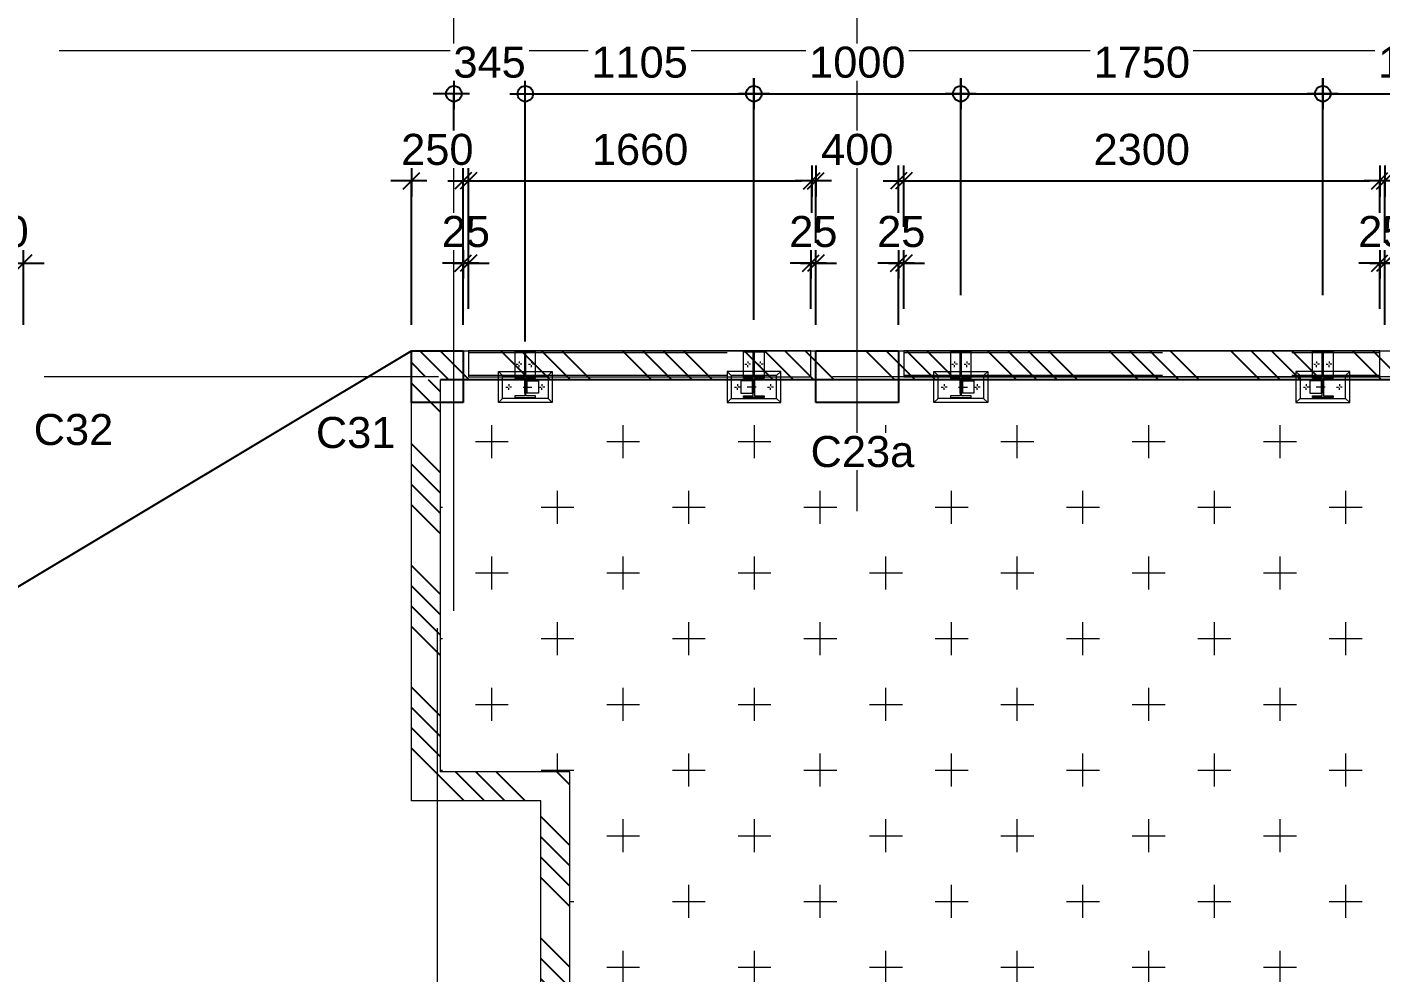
# Model space of a CAD drawing. Header units: millimetres. Extents: x 663313 to 1226001, y 1431724 to 1620898.
# Drawn here: x 663622.44 to 663628.99, y 1524776.58 to 1524781.15 of the extents above; entities that cross this region are included whole.
import ezdxf

# ---------------------------------------------------------------- set-up
doc = ezdxf.new("R2010")
doc.units = ezdxf.units.MM
for name, pattern in [('Grid Line', [22.225, 12.7, -3.175, 3.175, -3.175]), ('HIDDEN', [0.375, 0.25, -0.125]), ('XKITLINE00', [0]), ('XKITLINE02', [4, 2, -2])]:
    doc.linetypes.add(name, pattern=pattern)
doc.layers.get('Defpoints').update_dxf_attribs({"color": 140})
for name, color, linetype in [('000 - D I M', 1, 'Continuous'), ('BR', 6, 'Continuous'), ('CVA044__', 2, 'Continuous'), ('DIM', 1, 'Continuous'), ('TEXT', 3, 'Continuous')]:
    doc.layers.add(name, color=color, linetype=linetype)
for name, color, linetype, lineweight in [('A-FLOR-E', 2, 'Continuous', 9), ('Bolt', 7, 'Continuous', 0), ('Part', 2, 'Continuous', 0), ('S-GRID', 1, 'Continuous', 9)]:
    doc.layers.add(name, color=color, linetype=linetype, lineweight=lineweight)
doc.styles.add('Arial', font='arial.ttf')
doc.dimstyles.new('Dim-Cen', dxfattribs={"dimscale": 0.05, "dimtxt": 3, "dimasz": 1, "dimexe": 0, "dimexo": 1, "dimgap": 1.5, "dimtad": 1, "dimdec": 0, "dimlfac": 1000, "dimzin": 1, "dimdsep": 46, "dimtxsty": 'Arial', "dimblk": 'CEN1', "dimcen": 0.09, "dimclrd": 1, "dimclre": 49, "dimclrt": 3, "dimadec": 0, "dimazin": 0, "dimtfac": 1, "dimtdec": 0, "dimtix": 1, "dimtofl": 0, "dimtmove": 2, "dimatfit": 3, "dimfxl": 1, "dimtfill": 1, "dimtolj": 1, "dimtzin": 0, "dimarcsym": 1})
doc.dimstyles.new('Dim-End', dxfattribs={"dimscale": 0.05, "dimtxt": 3, "dimasz": 1, "dimexe": 0, "dimexo": 2.5, "dimgap": 1.5, "dimtad": 1, "dimdec": 0, "dimlfac": 1000, "dimzin": 1, "dimdsep": 46, "dimtxsty": 'Arial', "dimblk": 'END', "dimcen": 0.09, "dimclrd": 1, "dimclre": 49, "dimclrt": 3, "dimadec": 0, "dimazin": 0, "dimtfac": 1, "dimtdec": 0, "dimtix": 1, "dimtofl": 0, "dimtmove": 2, "dimatfit": 3, "dimfxl": 1, "dimtfill": 1, "dimtfillclr": 256, "dimtolj": 1, "dimtzin": 0, "dimarcsym": 0})

# ---------------------------------------------------------------- blocks, each defined once
blk = doc.blocks.new('END')
at = {"color": 1}
for p, q in [((0, 1.5), (0, -1.5)), ((1.5, 0), (-1.5, 0))]:
    blk.add_line(p, q, dxfattribs=at)
at = {"color": 3}
blk.add_line((-0.8, -0.8), (0.8, 0.8), dxfattribs=at)
blk = doc.blocks.new('*D4363')
at = {"layer": '000 - D I M', "color": 1, "lineweight": -2, "transparency": 16777216}
for p, q in [((663624.5015, 1524780.0082), (663624.4515, 1524780.0082)), ((663624.6265, 1524780.0082), (663624.6765, 1524780.0082))]:
    blk.add_line(p, q, dxfattribs=at)
at = {"layer": '000 - D I M', "color": 49, "lineweight": -2, "transparency": 16777216}
for p, q in [((663624.5515, 1524779.7091), (663624.5515, 1524780.0082)), ((663624.5765, 1524779.7871), (663624.5765, 1524780.0082))]:
    blk.add_line(p, q, dxfattribs=at)
at = {"layer": 'Defpoints', "color": 0, "transparency": 16777216}
for p in [(663624.5765, 1524780.0082), (663624.5765, 1524779.6621), (663624.5515, 1524779.5841)]:
    blk.add_point(p, dxfattribs=at)
at = {"layer": '000 - D I M', "color": 1, "lineweight": -2, "transparency": 16777216, "xscale": 0.05, "yscale": 0.05, "zscale": 0.05}
blk.add_blockref('END', (663624.5515, 1524780.0082), dxfattribs=at)
at = {"layer": '000 - D I M', "color": 1, "lineweight": -2, "transparency": 16777216, "xscale": 0.05, "yscale": 0.05, "zscale": 0.05, "rotation": 180}
blk.add_blockref('END', (663624.5765, 1524780.0082), dxfattribs=at)
at = {"layer": '000 - D I M', "color": 3, "transparency": 16777216, "insert": (663624.564, 1524780.1598), "char_height": 0.15, "attachment_point": 5, "style": 'Arial', "bg_fill": 3, "box_fill_scale": 1.1, "bg_fill_color": 256, "bg_fill_true_color": 13158600, "bg_fill_transparency": 0}
blk.add_mtext('\\A1;25', dxfattribs=at)
blk = doc.blocks.new('*D4364')
at = {"layer": '000 - D I M', "color": 49, "lineweight": -2, "transparency": 16777216}
for p, q in [((663624.5765, 1524779.9702), (663624.5765, 1524780.4052)), ((663626.2363, 1524780.1841), (663626.2363, 1524780.4052))]:
    blk.add_line(p, q, dxfattribs=at)
at = {"layer": '000 - D I M', "color": 1, "lineweight": -2, "transparency": 16777216}
blk.add_line((663624.6265, 1524780.4052), (663626.1863, 1524780.4052), dxfattribs=at)
at = {"layer": 'Defpoints', "color": 0, "transparency": 16777216}
for p in [(663626.2363, 1524780.4052), (663626.2363, 1524780.0591), (663624.5765, 1524779.8452)]:
    blk.add_point(p, dxfattribs=at)
at = {"layer": '000 - D I M', "color": 1, "lineweight": -2, "transparency": 16777216, "xscale": 0.05, "yscale": 0.05, "zscale": 0.05, "rotation": 180}
blk.add_blockref('END', (663624.5765, 1524780.4052), dxfattribs=at)
at = {"layer": '000 - D I M', "color": 1, "lineweight": -2, "transparency": 16777216, "xscale": 0.05, "yscale": 0.05, "zscale": 0.05}
blk.add_blockref('END', (663626.2363, 1524780.4052), dxfattribs=at)
at = {"layer": '000 - D I M', "color": 3, "transparency": 16777216, "insert": (663625.4064, 1524780.5567), "char_height": 0.15, "attachment_point": 5, "style": 'Arial', "bg_fill": 3, "box_fill_scale": 1.1, "bg_fill_color": 256, "bg_fill_true_color": 13158600, "bg_fill_transparency": 0}
blk.add_mtext('\\A1;1660', dxfattribs=at)
blk = doc.blocks.new('*D4365')
at = {"layer": '000 - D I M', "color": 1, "lineweight": -2, "transparency": 16777216}
for p, q in [((663626.1813, 1524780.0082), (663626.1313, 1524780.0082)), ((663626.306, 1524780.0082), (663626.356, 1524780.0082))]:
    blk.add_line(p, q, dxfattribs=at)
at = {"layer": '000 - D I M', "color": 49, "lineweight": -2, "transparency": 16777216}
for p, q in [((663626.2313, 1524779.7871), (663626.2313, 1524780.0082)), ((663626.256, 1524779.7091), (663626.256, 1524780.0082))]:
    blk.add_line(p, q, dxfattribs=at)
at = {"layer": 'Defpoints', "color": 0, "transparency": 16777216}
for p in [(663626.256, 1524780.0082), (663626.2313, 1524779.6621), (663626.256, 1524779.5841)]:
    blk.add_point(p, dxfattribs=at)
at = {"layer": '000 - D I M', "color": 1, "lineweight": -2, "transparency": 16777216, "xscale": 0.05, "yscale": 0.05, "zscale": 0.05}
blk.add_blockref('END', (663626.2313, 1524780.0082), dxfattribs=at)
at = {"layer": '000 - D I M', "color": 1, "lineweight": -2, "transparency": 16777216, "xscale": 0.05, "yscale": 0.05, "zscale": 0.05, "rotation": 180}
blk.add_blockref('END', (663626.256, 1524780.0082), dxfattribs=at)
at = {"layer": '000 - D I M', "color": 3, "transparency": 16777216, "insert": (663626.2437, 1524780.1598), "char_height": 0.15, "attachment_point": 5, "style": 'Arial', "bg_fill": 3, "box_fill_scale": 1.1, "bg_fill_color": 256, "bg_fill_true_color": 13158600, "bg_fill_transparency": 0}
blk.add_mtext('\\A1;25', dxfattribs=at)
blk = doc.blocks.new('*D4366')
at = {"layer": '000 - D I M', "color": 1, "lineweight": -2, "transparency": 16777216}
for p, q in [((663626.206, 1524780.4052), (663626.156, 1524780.4052)), ((663626.706, 1524780.4052), (663626.756, 1524780.4052))]:
    blk.add_line(p, q, dxfattribs=at)
at = {"layer": '000 - D I M', "color": 49, "lineweight": -2, "transparency": 16777216}
for p, q in [((663626.256, 1524780.1061), (663626.256, 1524780.4052)), ((663626.656, 1524780.1064), (663626.656, 1524780.4052))]:
    blk.add_line(p, q, dxfattribs=at)
at = {"layer": 'Defpoints', "color": 0, "transparency": 16777216}
for p in [(663626.656, 1524780.4052), (663626.256, 1524779.9811), (663626.656, 1524779.9814)]:
    blk.add_point(p, dxfattribs=at)
at = {"layer": '000 - D I M', "color": 1, "lineweight": -2, "transparency": 16777216, "xscale": 0.05, "yscale": 0.05, "zscale": 0.05}
blk.add_blockref('END', (663626.256, 1524780.4052), dxfattribs=at)
at = {"layer": '000 - D I M', "color": 1, "lineweight": -2, "transparency": 16777216, "xscale": 0.05, "yscale": 0.05, "zscale": 0.05, "rotation": 180}
blk.add_blockref('END', (663626.656, 1524780.4052), dxfattribs=at)
at = {"layer": '000 - D I M', "color": 3, "transparency": 16777216, "insert": (663626.456, 1524780.5567), "char_height": 0.15, "attachment_point": 5, "style": 'Arial', "bg_fill": 3, "box_fill_scale": 1.1, "bg_fill_color": 256, "bg_fill_true_color": 13158600, "bg_fill_transparency": 0}
blk.add_mtext('\\A1;400', dxfattribs=at)
blk = doc.blocks.new('*D4393')
at = {"layer": '000 - D I M', "color": 1, "lineweight": -2, "transparency": 16777216}
for p, q in [((663626.606, 1524780.0082), (663626.556, 1524780.0082)), ((663626.7313, 1524780.0082), (663626.7813, 1524780.0082))]:
    blk.add_line(p, q, dxfattribs=at)
at = {"layer": '000 - D I M', "color": 49, "lineweight": -2, "transparency": 16777216}
for p, q in [((663626.656, 1524779.7095), (663626.656, 1524780.0082)), ((663626.6813, 1524779.7871), (663626.6813, 1524780.0082))]:
    blk.add_line(p, q, dxfattribs=at)
at = {"layer": 'Defpoints', "color": 0, "transparency": 16777216}
for p in [(663626.6813, 1524780.0082), (663626.6813, 1524779.6621), (663626.656, 1524779.5845)]:
    blk.add_point(p, dxfattribs=at)
at = {"layer": '000 - D I M', "color": 1, "lineweight": -2, "transparency": 16777216, "xscale": 0.05, "yscale": 0.05, "zscale": 0.05}
blk.add_blockref('END', (663626.656, 1524780.0082), dxfattribs=at)
at = {"layer": '000 - D I M', "color": 1, "lineweight": -2, "transparency": 16777216, "xscale": 0.05, "yscale": 0.05, "zscale": 0.05, "rotation": 180}
blk.add_blockref('END', (663626.6813, 1524780.0082), dxfattribs=at)
at = {"layer": '000 - D I M', "color": 3, "transparency": 16777216, "insert": (663626.6687, 1524780.1598), "char_height": 0.15, "attachment_point": 5, "style": 'Arial', "bg_fill": 3, "box_fill_scale": 1.1, "bg_fill_color": 256, "bg_fill_true_color": 13158600, "bg_fill_transparency": 0}
blk.add_mtext('\\A1;25', dxfattribs=at)
blk = doc.blocks.new('*D4367')
at = {"layer": '000 - D I M', "color": 49, "lineweight": -2, "transparency": 16777216}
for p, q in [((663626.6813, 1524780.1841), (663626.6813, 1524780.4052)), ((663628.9813, 1524780.1841), (663628.9813, 1524780.4052))]:
    blk.add_line(p, q, dxfattribs=at)
at = {"layer": '000 - D I M', "color": 1, "lineweight": -2, "transparency": 16777216}
blk.add_line((663626.7313, 1524780.4052), (663628.9313, 1524780.4052), dxfattribs=at)
at = {"layer": 'Defpoints', "color": 0, "transparency": 16777216}
for p in [(663628.9813, 1524780.4052), (663626.6813, 1524780.0591), (663628.9813, 1524780.0591)]:
    blk.add_point(p, dxfattribs=at)
at = {"layer": '000 - D I M', "color": 1, "lineweight": -2, "transparency": 16777216, "xscale": 0.05, "yscale": 0.05, "zscale": 0.05, "rotation": 180}
blk.add_blockref('END', (663626.6813, 1524780.4052), dxfattribs=at)
at = {"layer": '000 - D I M', "color": 1, "lineweight": -2, "transparency": 16777216, "xscale": 0.05, "yscale": 0.05, "zscale": 0.05}
blk.add_blockref('END', (663628.9813, 1524780.4052), dxfattribs=at)
at = {"layer": '000 - D I M', "color": 3, "transparency": 16777216, "insert": (663627.8313, 1524780.5568), "char_height": 0.15, "attachment_point": 5, "style": 'Arial', "bg_fill": 3, "box_fill_scale": 1.1, "bg_fill_color": 256, "bg_fill_true_color": 13158600, "bg_fill_transparency": 0}
blk.add_mtext('\\A1;2300', dxfattribs=at)
blk = doc.blocks.new('*D4368')
at = {"layer": '000 - D I M', "color": 1, "lineweight": -2, "transparency": 16777216}
for p, q in [((663628.9313, 1524780.0082), (663628.8813, 1524780.0082)), ((663629.0563, 1524780.0082), (663629.1063, 1524780.0082))]:
    blk.add_line(p, q, dxfattribs=at)
at = {"layer": '000 - D I M', "color": 49, "lineweight": -2, "transparency": 16777216}
for p, q in [((663628.9813, 1524779.7871), (663628.9813, 1524780.0082)), ((663629.0063, 1524779.7091), (663629.0063, 1524780.0082))]:
    blk.add_line(p, q, dxfattribs=at)
at = {"layer": 'Defpoints', "color": 0, "transparency": 16777216}
for p in [(663629.0063, 1524780.0082), (663628.9813, 1524779.6621), (663629.0063, 1524779.5841)]:
    blk.add_point(p, dxfattribs=at)
at = {"layer": '000 - D I M', "color": 1, "lineweight": -2, "transparency": 16777216, "xscale": 0.05, "yscale": 0.05, "zscale": 0.05}
blk.add_blockref('END', (663628.9813, 1524780.0082), dxfattribs=at)
at = {"layer": '000 - D I M', "color": 1, "lineweight": -2, "transparency": 16777216, "xscale": 0.05, "yscale": 0.05, "zscale": 0.05, "rotation": 180}
blk.add_blockref('END', (663629.0063, 1524780.0082), dxfattribs=at)
at = {"layer": '000 - D I M', "color": 3, "transparency": 16777216, "insert": (663628.9938, 1524780.1598), "char_height": 0.15, "attachment_point": 5, "style": 'Arial', "bg_fill": 3, "box_fill_scale": 1.1, "bg_fill_color": 256, "bg_fill_true_color": 13158600, "bg_fill_transparency": 0}
blk.add_mtext('\\A1;25', dxfattribs=at)
blk = doc.blocks.new('*D4369')
at = {"layer": '000 - D I M', "color": 1, "lineweight": -2, "transparency": 16777216}
for p, q in [((663628.9563, 1524780.4052), (663628.9063, 1524780.4052)), ((663629.4563, 1524780.4052), (663629.5063, 1524780.4052))]:
    blk.add_line(p, q, dxfattribs=at)
at = {"layer": '000 - D I M', "color": 49, "lineweight": -2, "transparency": 16777216}
for p, q in [((663629.0063, 1524780.1061), (663629.0063, 1524780.4052)), ((663629.4063, 1524780.1061), (663629.4063, 1524780.4052))]:
    blk.add_line(p, q, dxfattribs=at)
at = {"layer": 'Defpoints', "color": 0, "transparency": 16777216}
for p in [(663629.4063, 1524780.4052), (663629.0063, 1524779.9811), (663629.4063, 1524779.9811)]:
    blk.add_point(p, dxfattribs=at)
at = {"layer": '000 - D I M', "color": 1, "lineweight": -2, "transparency": 16777216, "xscale": 0.05, "yscale": 0.05, "zscale": 0.05}
blk.add_blockref('END', (663629.0063, 1524780.4052), dxfattribs=at)
at = {"layer": '000 - D I M', "color": 1, "lineweight": -2, "transparency": 16777216, "xscale": 0.05, "yscale": 0.05, "zscale": 0.05, "rotation": 180}
blk.add_blockref('END', (663629.4063, 1524780.4052), dxfattribs=at)
at = {"layer": '000 - D I M', "color": 3, "transparency": 16777216, "insert": (663629.2063, 1524780.5567), "char_height": 0.15, "attachment_point": 5, "style": 'Arial', "bg_fill": 3, "box_fill_scale": 1.1, "bg_fill_color": 256, "bg_fill_true_color": 13158600, "bg_fill_transparency": 0}
blk.add_mtext('\\A1;400', dxfattribs=at)
blk = doc.blocks.new('CEN1')
at = {"color": 1}
for p, q in [((0, 1.5), (0, -1.5)), ((1.5, 0), (-1.5, 0))]:
    blk.add_line(p, q, dxfattribs=at)
at = {"color": 3}
blk.add_circle((0, 0), 0.75, dxfattribs=at)
blk = doc.blocks.new('*D4373')
at = {"layer": '000 - D I M', "color": 49, "lineweight": -2, "transparency": 16777216}
for p, q in [((663624.8514, 1524779.6291), (663624.8514, 1524780.8267)), ((663625.9563, 1524779.7333), (663625.9563, 1524780.8267))]:
    blk.add_line(p, q, dxfattribs=at)
at = {"layer": '000 - D I M', "color": 1, "lineweight": -2, "transparency": 16777216}
blk.add_line((663624.9014, 1524780.8267), (663625.9063, 1524780.8267), dxfattribs=at)
at = {"layer": 'Defpoints', "color": 0, "transparency": 16777216}
for p in [(663625.9563, 1524780.8267), (663625.9563, 1524779.6833), (663624.8514, 1524779.5791)]:
    blk.add_point(p, dxfattribs=at)
at = {"layer": '000 - D I M', "color": 1, "lineweight": -2, "transparency": 16777216, "xscale": 0.05, "yscale": 0.05, "zscale": 0.05, "rotation": 180}
blk.add_blockref('CEN1', (663624.8514, 1524780.8267), dxfattribs=at)
at = {"layer": '000 - D I M', "color": 1, "lineweight": -2, "transparency": 16777216, "xscale": 0.05, "yscale": 0.05, "zscale": 0.05}
blk.add_blockref('CEN1', (663625.9563, 1524780.8267), dxfattribs=at)
at = {"layer": '000 - D I M', "color": 3, "transparency": 16777216, "insert": (663625.4039, 1524780.9783), "char_height": 0.15, "attachment_point": 5, "style": 'Arial', "bg_fill": 3, "box_fill_scale": 1.1, "bg_fill_color": 256, "bg_fill_true_color": 13158600, "bg_fill_transparency": 0}
blk.add_mtext('\\A1;1105', dxfattribs=at)
blk = doc.blocks.new('*D4374')
at = {"layer": '000 - D I M', "color": 49, "lineweight": -2, "transparency": 16777216}
for p, q in [((663625.9563, 1524779.7333), (663625.9563, 1524780.8267)), ((663626.9565, 1524779.8533), (663626.9565, 1524780.8267))]:
    blk.add_line(p, q, dxfattribs=at)
at = {"layer": '000 - D I M', "color": 1, "lineweight": -2, "transparency": 16777216}
blk.add_line((663626.0063, 1524780.8267), (663626.9065, 1524780.8267), dxfattribs=at)
at = {"layer": 'Defpoints', "color": 0, "transparency": 16777216}
for p in [(663626.9565, 1524780.8267), (663626.9565, 1524779.8033), (663625.9563, 1524779.6833)]:
    blk.add_point(p, dxfattribs=at)
at = {"layer": '000 - D I M', "color": 1, "lineweight": -2, "transparency": 16777216, "xscale": 0.05, "yscale": 0.05, "zscale": 0.05, "rotation": 180}
blk.add_blockref('CEN1', (663625.9563, 1524780.8267), dxfattribs=at)
at = {"layer": '000 - D I M', "color": 1, "lineweight": -2, "transparency": 16777216, "xscale": 0.05, "yscale": 0.05, "zscale": 0.05}
blk.add_blockref('CEN1', (663626.9565, 1524780.8267), dxfattribs=at)
at = {"layer": '000 - D I M', "color": 3, "transparency": 16777216, "insert": (663626.4564, 1524780.9783), "char_height": 0.15, "attachment_point": 5, "style": 'Arial', "bg_fill": 3, "box_fill_scale": 1.1, "bg_fill_color": 256, "bg_fill_true_color": 13158600, "bg_fill_transparency": 0}
blk.add_mtext('\\A1;1000', dxfattribs=at)
blk = doc.blocks.new('*D4375')
at = {"layer": '000 - D I M', "color": 49, "lineweight": -2, "transparency": 16777216}
for p, q in [((663626.9565, 1524779.8533), (663626.9565, 1524780.8267)), ((663628.7063, 1524779.8533), (663628.7063, 1524780.8267))]:
    blk.add_line(p, q, dxfattribs=at)
at = {"layer": '000 - D I M', "color": 1, "lineweight": -2, "transparency": 16777216}
blk.add_line((663627.0065, 1524780.8267), (663628.6563, 1524780.8267), dxfattribs=at)
at = {"layer": 'Defpoints', "color": 0, "transparency": 16777216}
for p in [(663628.7063, 1524780.8267), (663626.9565, 1524779.8033), (663628.7063, 1524779.8033)]:
    blk.add_point(p, dxfattribs=at)
at = {"layer": '000 - D I M', "color": 1, "lineweight": -2, "transparency": 16777216, "xscale": 0.05, "yscale": 0.05, "zscale": 0.05, "rotation": 180}
blk.add_blockref('CEN1', (663626.9565, 1524780.8267), dxfattribs=at)
at = {"layer": '000 - D I M', "color": 1, "lineweight": -2, "transparency": 16777216, "xscale": 0.05, "yscale": 0.05, "zscale": 0.05}
blk.add_blockref('CEN1', (663628.7063, 1524780.8267), dxfattribs=at)
at = {"layer": '000 - D I M', "color": 3, "transparency": 16777216, "insert": (663627.8314, 1524780.9783), "char_height": 0.15, "attachment_point": 5, "style": 'Arial', "bg_fill": 3, "box_fill_scale": 1.1, "bg_fill_color": 256, "bg_fill_true_color": 13158600, "bg_fill_transparency": 0}
blk.add_mtext('\\A1;1750', dxfattribs=at)
blk = doc.blocks.new('*D4376')
at = {"layer": '000 - D I M', "color": 49, "lineweight": -2, "transparency": 16777216}
for p, q in [((663628.7063, 1524779.8533), (663628.7063, 1524780.8267)), ((663629.7065, 1524779.8533), (663629.7065, 1524780.8267))]:
    blk.add_line(p, q, dxfattribs=at)
at = {"layer": '000 - D I M', "color": 1, "lineweight": -2, "transparency": 16777216}
blk.add_line((663628.7563, 1524780.8267), (663629.6565, 1524780.8267), dxfattribs=at)
at = {"layer": 'Defpoints', "color": 0, "transparency": 16777216}
for p in [(663629.7065, 1524780.8267), (663628.7063, 1524779.8033), (663629.7065, 1524779.8033)]:
    blk.add_point(p, dxfattribs=at)
at = {"layer": '000 - D I M', "color": 1, "lineweight": -2, "transparency": 16777216, "xscale": 0.05, "yscale": 0.05, "zscale": 0.05, "rotation": 180}
blk.add_blockref('CEN1', (663628.7063, 1524780.8267), dxfattribs=at)
at = {"layer": '000 - D I M', "color": 1, "lineweight": -2, "transparency": 16777216, "xscale": 0.05, "yscale": 0.05, "zscale": 0.05}
blk.add_blockref('CEN1', (663629.7065, 1524780.8267), dxfattribs=at)
at = {"layer": '000 - D I M', "color": 3, "transparency": 16777216, "insert": (663629.2064, 1524780.9783), "char_height": 0.15, "attachment_point": 5, "style": 'Arial', "bg_fill": 3, "box_fill_scale": 1.1, "bg_fill_color": 256, "bg_fill_true_color": 13158600, "bg_fill_transparency": 0}
blk.add_mtext('\\A1;1000', dxfattribs=at)
blk = doc.blocks.new('*D4379')
at = {"layer": '000 - D I M', "color": 1, "lineweight": -2, "transparency": 16777216}
for p, q in [((663624.4561, 1524780.8267), (663624.4061, 1524780.8267)), ((663624.9014, 1524780.8267), (663624.9514, 1524780.8267))]:
    blk.add_line(p, q, dxfattribs=at)
at = {"layer": '000 - D I M', "color": 49, "lineweight": -2, "transparency": 16777216}
for p, q in [((663624.5061, 1524780.553), (663624.5061, 1524780.8267)), ((663624.8514, 1524780.5529), (663624.8514, 1524780.8267))]:
    blk.add_line(p, q, dxfattribs=at)
at = {"layer": 'Defpoints', "color": 0, "transparency": 16777216}
for p in [(663624.5061, 1524780.8267), (663624.5061, 1524780.503), (663624.8514, 1524780.5029)]:
    blk.add_point(p, dxfattribs=at)
at = {"layer": '000 - D I M', "color": 1, "lineweight": -2, "transparency": 16777216, "xscale": 0.05, "yscale": 0.05, "zscale": 0.05}
blk.add_blockref('CEN1', (663624.5061, 1524780.8267), dxfattribs=at)
at = {"layer": '000 - D I M', "color": 1, "lineweight": -2, "transparency": 16777216, "xscale": 0.05, "yscale": 0.05, "zscale": 0.05, "rotation": 180}
blk.add_blockref('CEN1', (663624.8514, 1524780.8267), dxfattribs=at)
at = {"layer": '000 - D I M', "color": 3, "transparency": 16777216, "insert": (663624.6787, 1524780.9783), "char_height": 0.15, "attachment_point": 5, "style": 'Arial', "bg_fill": 3, "box_fill_scale": 1.1, "bg_fill_color": 256, "bg_fill_true_color": 13158600, "bg_fill_transparency": 0}
blk.add_mtext('\\A1;345', dxfattribs=at)
blk = doc.blocks.new('44')
at = {"layer": 'Bolt', "color": 21, "linetype": 'XKITLINE00', "lineweight": 0}
for p, q in [((31.5749, 25.0706), (31.5842, 25.0706)), ((31.5749, 25.0706), (31.5842, 25.0706)), ((31.5889, 25.0846), (31.5889, 25.0753)), ((31.5889, 25.0846), (31.5889, 25.0753)), ((31.5889, 25.0566), (31.5889, 25.0659)), ((31.5889, 25.0566), (31.5889, 25.0659)), ((31.6029, 25.0706), (31.5936, 25.0706)), ((31.6029, 25.0706), (31.5936, 25.0706)), ((31.6849, 25.0206), (31.6942, 25.0206)), ((31.6989, 25.0346), (31.6989, 25.0253)), ((31.6989, 25.0066), (31.6989, 25.0159)), ((31.7129, 25.0206), (31.7036, 25.0206)), ((31.6849, 24.9606), (31.6942, 24.9606)), ((31.6989, 24.9746), (31.6989, 24.9653)), ((31.6989, 24.9466), (31.6989, 24.9559)), ((31.7129, 24.9606), (31.7036, 24.9606)), ((31.5749, 24.9106), (31.5842, 24.9106)), ((31.5749, 24.9106), (31.5842, 24.9106)), ((31.5889, 24.9246), (31.5889, 24.9153)), ((31.5889, 24.9246), (31.5889, 24.9153)), ((31.5889, 24.8966), (31.5889, 24.9059)), ((31.5889, 24.8966), (31.5889, 24.9059)), ((31.6029, 24.9106), (31.5936, 24.9106)), ((31.6029, 24.9106), (31.5936, 24.9106)), ((31.5749, 23.9656), (31.5842, 23.9656)), ((31.5749, 23.9656), (31.5842, 23.9656)), ((31.5889, 23.9796), (31.5889, 23.9703)), ((31.5889, 23.9796), (31.5889, 23.9703)), ((31.5889, 23.9516), (31.5889, 23.9609)), ((31.5889, 23.9516), (31.5889, 23.9609)), ((31.6029, 23.9656), (31.5936, 23.9656)), ((31.6029, 23.9656), (31.5936, 23.9656)), ((31.6849, 23.9156), (31.6942, 23.9156)), ((31.6989, 23.9296), (31.6989, 23.9203)), ((31.6989, 23.9016), (31.6989, 23.9109)), ((31.7129, 23.9156), (31.7036, 23.9156)), ((31.6849, 23.8556), (31.6942, 23.8556)), ((31.6989, 23.8696), (31.6989, 23.8603)), ((31.6989, 23.8416), (31.6989, 23.8509)), ((31.7129, 23.8556), (31.7036, 23.8556)), ((31.5749, 23.8056), (31.5842, 23.8056)), ((31.5749, 23.8056), (31.5842, 23.8056)), ((31.5889, 23.8196), (31.5889, 23.8103)), ((31.5889, 23.8196), (31.5889, 23.8103)), ((31.5889, 23.7916), (31.5889, 23.8009)), ((31.5889, 23.7916), (31.5889, 23.8009)), ((31.6029, 23.8056), (31.5936, 23.8056)), ((31.6029, 23.8056), (31.5936, 23.8056)), ((31.5889, 22.9796), (31.5889, 22.9703)), ((31.5889, 22.9796), (31.5889, 22.9703)), ((31.5749, 22.9656), (31.5842, 22.9656)), ((31.5749, 22.9656), (31.5842, 22.9656)), ((31.5889, 22.9516), (31.5889, 22.9609)), ((31.5889, 22.9516), (31.5889, 22.9609)), ((31.6029, 22.9656), (31.5936, 22.9656)), ((31.6029, 22.9656), (31.5936, 22.9656)), ((31.6849, 22.9156), (31.6942, 22.9156)), ((31.6989, 22.9296), (31.6989, 22.9203)), ((31.6989, 22.9016), (31.6989, 22.9109)), ((31.7129, 22.9156), (31.7036, 22.9156)), ((31.6849, 22.8556), (31.6942, 22.8556)), ((31.6989, 22.8696), (31.6989, 22.8603)), ((31.6989, 22.8416), (31.6989, 22.8509)), ((31.7129, 22.8556), (31.7036, 22.8556)), ((31.5749, 22.8056), (31.5842, 22.8056)), ((31.5749, 22.8056), (31.5842, 22.8056)), ((31.5889, 22.8196), (31.5889, 22.8103)), ((31.5889, 22.8196), (31.5889, 22.8103)), ((31.5889, 22.7916), (31.5889, 22.8009)), ((31.5889, 22.7916), (31.5889, 22.8009)), ((31.6029, 22.8056), (31.5936, 22.8056)), ((31.6029, 22.8056), (31.5936, 22.8056)), ((31.5749, 21.2156), (31.5842, 21.2156)), ((31.5749, 21.2156), (31.5842, 21.2156)), ((31.5889, 21.2296), (31.5889, 21.2203)), ((31.5889, 21.2296), (31.5889, 21.2203)), ((31.5889, 21.2016), (31.5889, 21.2109)), ((31.5889, 21.2016), (31.5889, 21.2109)), ((31.6029, 21.2156), (31.5936, 21.2156)), ((31.6029, 21.2156), (31.5936, 21.2156)), ((31.6849, 21.1656), (31.6942, 21.1656)), ((31.6989, 21.1796), (31.6989, 21.1703)), ((31.6989, 21.1516), (31.6989, 21.1609)), ((31.7129, 21.1656), (31.7036, 21.1656)), ((31.6849, 21.1056), (31.6942, 21.1056)), ((31.6989, 21.1196), (31.6989, 21.1103)), ((31.6989, 21.0916), (31.6989, 21.1009)), ((31.7129, 21.1056), (31.7036, 21.1056)), ((31.5749, 21.0556), (31.5842, 21.0556)), ((31.5749, 21.0556), (31.5842, 21.0556)), ((31.5889, 21.0696), (31.5889, 21.0603)), ((31.5889, 21.0696), (31.5889, 21.0603)), ((31.5889, 21.0416), (31.5889, 21.0509)), ((31.5889, 21.0416), (31.5889, 21.0509)), ((31.6029, 21.0556), (31.5936, 21.0556)), ((31.6029, 21.0556), (31.5936, 21.0556))]:
    blk.add_line(p, q, dxfattribs=at)
at = {"layer": 'Bolt', "color": 21, "linetype": 'XKITLINE02', "lineweight": 0}
for p, q in [((31.5889, 25.0015), (31.5889, 24.9586)), ((31.5694, 24.9876), (31.5694, 24.9826)), ((31.5819, 24.9876), (31.5819, 24.9936)), ((31.5819, 24.9936), (31.5819, 24.9876)), ((31.5959, 24.9876), (31.5959, 24.9936)), ((31.5959, 24.9936), (31.5959, 24.9876)), ((31.6084, 24.9876), (31.6084, 24.9826)), ((31.5694, 23.8886), (31.5694, 23.8936)), ((31.5819, 23.8826), (31.5819, 23.8886)), ((31.5819, 23.8886), (31.5819, 23.8826)), ((31.5889, 23.8747), (31.5889, 23.9176)), ((31.5959, 23.8826), (31.5959, 23.8886)), ((31.5959, 23.8886), (31.5959, 23.8826)), ((31.6084, 23.8886), (31.6084, 23.8936)), ((31.5694, 22.8826), (31.5694, 22.8776)), ((31.5819, 22.8826), (31.5819, 22.8886)), ((31.5819, 22.8886), (31.5819, 22.8826)), ((31.5889, 22.8965), (31.5889, 22.8536)), ((31.5959, 22.8826), (31.5959, 22.8886)), ((31.5959, 22.8886), (31.5959, 22.8826)), ((31.6084, 22.8826), (31.6084, 22.8776)), ((31.5694, 21.1386), (31.5694, 21.1436)), ((31.5819, 21.1386), (31.5819, 21.1326)), ((31.5819, 21.1326), (31.5819, 21.1386)), ((31.5889, 21.1247), (31.5889, 21.1676)), ((31.5959, 21.1386), (31.5959, 21.1326)), ((31.5959, 21.1326), (31.5959, 21.1386)), ((31.6084, 21.1386), (31.6084, 21.1436))]:
    blk.add_line(p, q, dxfattribs=at)
at = {"layer": 'Part', "color": 251, "linetype": 'HIDDEN', "lineweight": 0, "ltscale": 5}
for p, q in [((31.6469, 25.2656), (31.6469, 23.6106)), ((31.7559, 25.2656), (31.7559, 23.6106)), ((31.6469, 23.1606), (31.6469, 20.8606)), ((31.7559, 23.1606), (31.7559, 20.8606))]:
    blk.add_line(p, q, dxfattribs=at)
at = {"layer": 'Part', "lineweight": 0}
for p, q in [((31.5139, 25.1206), (31.5339, 25.1006)), ((31.5139, 24.8606), (31.5339, 24.8806)), ((31.5139, 24.0156), (31.5339, 23.9956)), ((31.5139, 23.7556), (31.5339, 23.7756)), ((31.5139, 23.0156), (31.5339, 22.9956)), ((31.5139, 22.7556), (31.5339, 22.7756)), ((31.5139, 21.2656), (31.5339, 21.2456)), ((31.5139, 21.0056), (31.5339, 21.0256))]:
    blk.add_line(p, q, dxfattribs=at)
at = {"layer": 'Part', "color": 252, "linetype": 'HIDDEN', "lineweight": 0, "ltscale": 2}
for p, q in [((31.6439, 25.1006), (31.6639, 25.1206)), ((31.6439, 24.8806), (31.6639, 24.8606)), ((31.6439, 23.9956), (31.6639, 24.0156)), ((31.6439, 23.7756), (31.6639, 23.7556)), ((31.6439, 22.9956), (31.6639, 23.0156)), ((31.6439, 22.7756), (31.6639, 22.7556)), ((31.6439, 21.2456), (31.6639, 21.2656)), ((31.6439, 21.0256), (31.6639, 21.0056))]:
    blk.add_line(p, q, dxfattribs=at)
at = {"layer": 'Part', "color": 21, "linetype": 'XKITLINE02', "lineweight": 0}
for p, q in [((31.6389, 25.0406), (31.6389, 24.9406)), ((31.5589, 24.9936), (31.6189, 24.9936)), ((31.5589, 24.9876), (31.6189, 24.9876)), ((31.6689, 24.9936), (31.6689, 24.9876)), ((31.5589, 23.8886), (31.6189, 23.8886)), ((31.6389, 23.8356), (31.6389, 23.9356)), ((31.6689, 23.8826), (31.6689, 23.8886)), ((31.5589, 23.8826), (31.6189, 23.8826)), ((31.6389, 22.9356), (31.6389, 22.8356)), ((31.5589, 22.8886), (31.6189, 22.8886)), ((31.5589, 22.8826), (31.6189, 22.8826)), ((31.6689, 22.8886), (31.6689, 22.8826)), ((31.5589, 21.1386), (31.6189, 21.1386)), ((31.6389, 21.0856), (31.6389, 21.1856)), ((31.6689, 21.1326), (31.6689, 21.1386)), ((31.5589, 21.1326), (31.6189, 21.1326))]:
    blk.add_line(p, q, dxfattribs=at)
at = {"layer": 'Part', "linetype": 'XKITLINE02', "lineweight": 0}
for p, q in [((31.6189, 24.9826), (31.5589, 24.9826)), ((31.6389, 24.9936), (31.7589, 24.9936)), ((31.6389, 24.9876), (31.7589, 24.9876)), ((31.6189, 23.8936), (31.5589, 23.8936)), ((31.6389, 23.8886), (31.7589, 23.8886)), ((31.6389, 23.8826), (31.7589, 23.8826)), ((31.6189, 22.8776), (31.5589, 22.8776)), ((31.6389, 22.8886), (31.7589, 22.8886)), ((31.6389, 22.8826), (31.7589, 22.8826)), ((31.6189, 21.1436), (31.5589, 21.1436)), ((31.6389, 21.1386), (31.7589, 21.1386)), ((31.6389, 21.1326), (31.7589, 21.1326))]:
    blk.add_line(p, q, dxfattribs=at)
at = {"layer": 'Part', "color": 4, "lineweight": 0}
for points in [[(31.6389, 23.6106), (31.7639, 23.6106), (31.7639, 25.2656), (31.6389, 25.2656), (31.6389, 23.6106)], [(31.6389, 20.8606), (31.7639, 20.8606), (31.7639, 23.1606), (31.6389, 23.1606), (31.6389, 20.8606)]]:
    blk.add_lwpolyline(points, dxfattribs=at)
at = {"layer": 'Part', "lineweight": 0}
for points in [[(31.6389, 24.8606), (31.5139, 24.8606), (31.5139, 25.1206), (31.6389, 25.1206)], [(31.6389, 24.8806), (31.5339, 24.8806), (31.5339, 25.1006), (31.6389, 25.1006)], [(31.6389, 24.0156), (31.5139, 24.0156), (31.5139, 23.7556), (31.6389, 23.7556)], [(31.6389, 23.9956), (31.5339, 23.9956), (31.5339, 23.7756), (31.6389, 23.7756)], [(31.6389, 22.7556), (31.5139, 22.7556), (31.5139, 23.0156), (31.6389, 23.0156)], [(31.6389, 22.7756), (31.5339, 22.7756), (31.5339, 22.9956), (31.6389, 22.9956)], [(31.6389, 21.2656), (31.5139, 21.2656), (31.5139, 21.0056), (31.6389, 21.0056)], [(31.6389, 21.2456), (31.5339, 21.2456), (31.5339, 21.0256), (31.6389, 21.0256)]]:
    blk.add_lwpolyline(points, dxfattribs=at)
at = {"layer": 'Part', "color": 252, "linetype": 'HIDDEN', "lineweight": 0, "ltscale": 2}
for points in [[(31.6389, 25.1206), (31.6639, 25.1206), (31.6639, 24.8606), (31.6389, 24.8606)], [(31.6389, 25.1006), (31.6439, 25.1006), (31.6439, 24.8806), (31.6389, 24.8806)], [(31.6389, 23.7556), (31.6639, 23.7556), (31.6639, 24.0156), (31.6389, 24.0156)], [(31.6389, 23.7756), (31.6439, 23.7756), (31.6439, 23.9956), (31.6389, 23.9956)], [(31.6389, 23.0156), (31.6639, 23.0156), (31.6639, 22.7556), (31.6389, 22.7556)], [(31.6389, 22.9956), (31.6439, 22.9956), (31.6439, 22.7756), (31.6389, 22.7756)], [(31.6389, 21.0056), (31.6639, 21.0056), (31.6639, 21.2656), (31.6389, 21.2656)], [(31.6389, 21.0256), (31.6439, 21.0256), (31.6439, 21.2456), (31.6389, 21.2456)]]:
    blk.add_lwpolyline(points, dxfattribs=at)
at = {"layer": 'Part', "linetype": 'XKITLINE02', "lineweight": 0}
for points in [[(31.6389, 25.0406), (31.6309, 25.0406), (31.6309, 24.9936), (31.5469, 24.9936), (31.5469, 25.0406), (31.5389, 25.0406), (31.5389, 24.9406), (31.5469, 24.9406), (31.5469, 24.9876), (31.6309, 24.9876), (31.6309, 24.9406), (31.6389, 24.9406)], [(31.6389, 23.8356), (31.6309, 23.8356), (31.6309, 23.8826), (31.5469, 23.8826), (31.5469, 23.8356), (31.5389, 23.8356), (31.5389, 23.9356), (31.5469, 23.9356), (31.5469, 23.8886), (31.6309, 23.8886), (31.6309, 23.9356), (31.6389, 23.9356)], [(31.6389, 22.9356), (31.6309, 22.9356), (31.6309, 22.8886), (31.5469, 22.8886), (31.5469, 22.9356), (31.5389, 22.9356), (31.5389, 22.8356), (31.5469, 22.8356), (31.5469, 22.8826), (31.6309, 22.8826), (31.6309, 22.8356), (31.6389, 22.8356)], [(31.6389, 21.0856), (31.6309, 21.0856), (31.6309, 21.1326), (31.5469, 21.1326), (31.5469, 21.0856), (31.5389, 21.0856), (31.5389, 21.1856), (31.5469, 21.1856), (31.5469, 21.1386), (31.6309, 21.1386), (31.6309, 21.1856), (31.6389, 21.1856)]]:
    blk.add_lwpolyline(points, close=True, dxfattribs=at)
for points in [[(31.6389, 24.9406), (31.7589, 24.9406), (31.7589, 25.0406), (31.6389, 25.0406)], [(31.6189, 24.9876), (31.6189, 24.9276), (31.5589, 24.9276), (31.5589, 24.9876)], [(31.6189, 23.8886), (31.6189, 23.9486), (31.5589, 23.9486), (31.5589, 23.8886)], [(31.6389, 23.9356), (31.7589, 23.9356), (31.7589, 23.8356), (31.6389, 23.8356)], [(31.6389, 22.8356), (31.7589, 22.8356), (31.7589, 22.9356), (31.6389, 22.9356)], [(31.6189, 22.8826), (31.6189, 22.8226), (31.5589, 22.8226), (31.5589, 22.8826)], [(31.6189, 21.1386), (31.6189, 21.1986), (31.5589, 21.1986), (31.5589, 21.1386)], [(31.6389, 21.1856), (31.7589, 21.1856), (31.7589, 21.0856), (31.6389, 21.0856)]]:
    blk.add_lwpolyline(points, dxfattribs=at)
blk = doc.blocks.new('*D4429')
at = {"layer": '000 - D I M', "color": 1, "lineweight": -2, "transparency": 16777216}
for p, q in [((663624.2512, 1524780.4052), (663624.2012, 1524780.4052)), ((663624.6015, 1524780.4052), (663624.6515, 1524780.4052))]:
    blk.add_line(p, q, dxfattribs=at)
at = {"layer": '000 - D I M', "color": 49, "lineweight": -2, "transparency": 16777216}
for p, q in [((663624.3012, 1524779.7091), (663624.3012, 1524780.4052)), ((663624.5515, 1524779.7092), (663624.5515, 1524780.4052))]:
    blk.add_line(p, q, dxfattribs=at)
at = {"layer": 'Defpoints', "color": 0, "transparency": 16777216}
for p in [(663624.5515, 1524780.4052), (663624.3012, 1524779.5841), (663624.5515, 1524779.5842)]:
    blk.add_point(p, dxfattribs=at)
at = {"layer": '000 - D I M', "color": 1, "lineweight": -2, "transparency": 16777216, "xscale": 0.05, "yscale": 0.05, "zscale": 0.05}
blk.add_blockref('END', (663624.3012, 1524780.4052), dxfattribs=at)
at = {"layer": '000 - D I M', "color": 1, "lineweight": -2, "transparency": 16777216, "xscale": 0.05, "yscale": 0.05, "zscale": 0.05, "rotation": 180}
blk.add_blockref('END', (663624.5515, 1524780.4052), dxfattribs=at)
at = {"layer": '000 - D I M', "color": 3, "transparency": 16777216, "insert": (663624.4263, 1524780.5567), "char_height": 0.15, "attachment_point": 5, "style": 'Arial', "bg_fill": 3, "box_fill_scale": 1.1, "bg_fill_color": 256, "bg_fill_true_color": 13158600, "bg_fill_transparency": 0}
blk.add_mtext('\\A1;250', dxfattribs=at)
blk = doc.blocks.new('*D3990')
at = {"layer": '000 - D I M', "color": 1, "lineweight": -2, "transparency": 16777216}
for p, q in [((663622.076, 1524780.0082), (663622.026, 1524780.0082)), ((663622.476, 1524780.0082), (663622.526, 1524780.0082))]:
    blk.add_line(p, q, dxfattribs=at)
at = {"layer": '000 - D I M', "color": 49, "lineweight": -2, "transparency": 16777216}
for p, q in [((663622.126, 1524779.7091), (663622.126, 1524780.0082)), ((663622.426, 1524779.7091), (663622.426, 1524780.0082))]:
    blk.add_line(p, q, dxfattribs=at)
at = {"layer": 'Defpoints', "color": 0, "transparency": 16777216}
for p in [(663622.426, 1524780.0082), (663622.126, 1524779.5841), (663622.426, 1524779.5841)]:
    blk.add_point(p, dxfattribs=at)
at = {"layer": '000 - D I M', "color": 1, "lineweight": -2, "transparency": 16777216, "xscale": 0.05, "yscale": 0.05, "zscale": 0.05}
blk.add_blockref('END', (663622.126, 1524780.0082), dxfattribs=at)
at = {"layer": '000 - D I M', "color": 1, "lineweight": -2, "transparency": 16777216, "xscale": 0.05, "yscale": 0.05, "zscale": 0.05, "rotation": 180}
blk.add_blockref('END', (663622.426, 1524780.0082), dxfattribs=at)
at = {"layer": '000 - D I M', "color": 3, "transparency": 16777216, "insert": (663622.276, 1524780.1598), "char_height": 0.15, "attachment_point": 5, "style": 'Arial', "bg_fill": 3, "box_fill_scale": 1.1, "bg_fill_color": 256, "bg_fill_true_color": 13158600, "bg_fill_transparency": 0}
blk.add_mtext('\\A1;300', dxfattribs=at)

msp = doc.modelspace()

# ---------------------------------------------------------------- hatches: boundary and pattern name
at = {"layer": 'A-FLOR-E'}
h = msp.add_hatch(dxfattribs=at)
h.set_pattern_fill('CROSS', color=250, scale=0.05)
h.set_pattern_definition([(0, (0.08, 0), (0.3175, 0.3175), [0.15875, -0.47625]), (90, (0.15938, -0.07937), (-0.3175, 0.3175), [0.15875, -0.47625])])
h.paths.add_polyline_path([(663627.066, 1524772.8241), (663627.0661, 1524767.6739), (663631.948, 1524767.6737), (663631.924, 1524779.3342), (663624.4414, 1524779.334), (663624.4414, 1524777.5491), (663625.0664, 1524777.5491), (663625.0662, 1524772.8241)])
at = {"layer": 'TEXT'}
h = msp.add_hatch(dxfattribs=at)
h.set_pattern_fill('ANSI34', color=251, scale=0.021831, angle=389.61274)
h.set_pattern_definition([(314.9986, (663639.01784, 1524760.8875), (0.294079, 0.294065), []), (314.9986, (663639.01784, 1524760.78946), (0.294079, 0.294065), []), (314.9986, (663639.01784, 1524760.69144), (0.294079, 0.294065), []), (314.9986, (663639.01783, 1524760.5934), (0.294079, 0.294065), [])])
h.paths.add_polyline_path([(663629.2063, 1524779.5841), (663629.2063, 1524779.4441), (663632.0356, 1524779.444), (663632.0356, 1524779.584)], flags=17)
h.paths.add_polyline_path([(663626.456, 1524779.4441), (663626.456, 1524779.5841), (663624.3041, 1524779.5842), (663624.304, 1524779.4442)])
h.paths.add_polyline_path([(663626.456, 1524779.5841), (663626.456, 1524779.4441), (663629.2063, 1524779.4441), (663629.2063, 1524779.5841)], flags=17)
h.paths.add_polyline_path([(663632.1766, 1524779.5842), (663632.0366, 1524779.5842), (663632.0363, 1524767.7741), (663627.0661, 1524767.7742), (663627.0661, 1524772.8241), (663625.0662, 1524772.8241), (663625.0664, 1524777.5491), (663624.4417, 1524777.5491), (663624.4414, 1524779.4591), (663624.3014, 1524779.4591), (663624.3014, 1524777.4091), (663624.9264, 1524777.4091), (663624.9263, 1524772.6841), (663626.9262, 1524772.6841), (663626.9261, 1524767.6342), (663632.1763, 1524767.6341)])

# ---------------------------------------------------------------- linework, layer by layer
at = {"layer": 'BR', "color": 1, "linetype": 'HIDDEN', "ltscale": 5}
for points in [[(663624.3012, 1524779.3341), (663624.3012, 1524779.5841), (663624.5515, 1524779.5842), (663624.5515, 1524779.3342)], [(663626.256, 1524779.3345), (663626.256, 1524779.5845), (663626.656, 1524779.5845), (663626.656, 1524779.3345)]]:
    msp.add_lwpolyline(points, close=True, dxfattribs=at)
at = {"layer": 'DIM', "linetype": 'HIDDEN', "ltscale": 50}
msp.add_line((663604.876, 1524767.9341), (663624.301, 1524779.5842), dxfattribs=at)
at = {"layer": 'DIM'}
msp.add_line((663632.0363, 1524779.444), (663624.4414, 1524779.4442), dxfattribs=at)
at = {"layer": 'Part', "linetype": 'XKITLINE00', "lineweight": 0}
for points in [[(663626.9261, 1524767.6342), (663626.9261, 1524772.6841), (663624.9261, 1524772.6841), (663624.9261, 1524777.4092), (663624.301, 1524777.4092), (663624.301, 1524779.5842)], [(663624.3032, 1524779.5841), (663632.174, 1524779.5841), (663632.174, 1524767.6341), (663626.9261, 1524767.6342)]]:
    msp.add_lwpolyline(points, dxfattribs=at)
msp.add_lwpolyline([(663625.0661, 1524772.8241), (663625.0661, 1524777.5492), (663624.441, 1524777.5492), (663624.441, 1524779.4441), (663632.034, 1524779.4441), (663632.034, 1524767.7741), (663627.0661, 1524767.7742), (663627.0661, 1524772.8241)], close=True, dxfattribs=at)
at = {"layer": 'S-GRID', "linetype": 'Grid Line'}
msp.add_line((663624.4258, 1524759.1943), (663624.4264, 1524783.792), dxfattribs=at)
at = {"layer": 'S-GRID', "color": 251, "linetype": 'Grid Line', "ltscale": 0.6}
for p, q in [((663624.506, 1524778.3271), (663624.5061, 1524782.0874)), ((663626.456, 1524778.8083), (663626.456, 1524782.0874))]:
    msp.add_line(p, q, dxfattribs=at)
at = {"layer": 'S-GRID', "linetype": 'Grid Line'}
msp.add_lwpolyline([(663635.2982, 1524781.0341), (663600.7518, 1524781.0341)], dxfattribs=at)
at = {"layer": 'S-GRID', "color": 251, "linetype": 'Grid Line', "ltscale": 0.6}
msp.add_lwpolyline([(663633.9561, 1524779.4591), (663621.902, 1524779.4591)], dxfattribs=at)

# ---------------------------------------------------------------- next in the draw order: texts
at = {"layer": 'CVA044__', "color": 3, "char_height": 0.15, "attachment_point": 5, "style": 'Arial', "bg_fill": 3, "box_fill_scale": 1.1, "bg_fill_color": 256, "bg_fill_true_color": 13158600, "bg_fill_transparency": 0}
for s, insert in [('\\A1;C32', (663622.6673, 1524779.2027)), ('\\A1;C31', (663624.0314, 1524779.1883)), ('\\A1;C23a', (663626.4809, 1524779.0962))]:
    msp.add_mtext(s, dxfattribs=dict(at, insert=insert))

# ---------------------------------------------------------------- next in the draw order: dimensions: what is measured, and where the dimension line sits
at = {"layer": '000 - D I M'}
dim = msp.add_linear_dim(base=(663624.5765, 1524780.0082), p1=(663624.5515, 1524779.5841), p2=(663624.5765, 1524779.6621), dimstyle='Dim-End', dxfattribs=at)
dim.commit()
dim.dimension.update_dxf_attribs({"geometry": '*D4363', "text_midpoint": (663624.564, 1524780.1598)})

# ---------------------------------------------------------------- next in the draw order: dimensions: what is measured, and where the dimension line sits
dim = msp.add_linear_dim(base=(663626.2363, 1524780.4052), p1=(663624.5765, 1524779.8452), p2=(663626.2363, 1524780.0591), dimstyle='Dim-End', dxfattribs=at)
dim.commit()
dim.dimension.update_dxf_attribs({"geometry": '*D4364', "text_midpoint": (663625.4064, 1524780.5567)})

# ---------------------------------------------------------------- next in the draw order: dimensions: what is measured, and where the dimension line sits
for base, p1, p2, dimstyle, picture, middle in [((663625.9563, 1524780.8267), (663624.8514, 1524779.5791), (663625.9563, 1524779.6833), 'Dim-Cen', '*D4373', (663625.4039, 1524780.9783)), ((663626.256, 1524780.0082), (663626.2313, 1524779.6621), (663626.256, 1524779.5841), 'Dim-End', '*D4365', (663626.2437, 1524780.1598))]:
    dim = msp.add_linear_dim(base=base, p1=p1, p2=p2, dimstyle=dimstyle, dxfattribs=at)
    dim.commit()
    dim.dimension.update_dxf_attribs({"geometry": picture, "text_midpoint": middle})

# ---------------------------------------------------------------- next in the draw order: dimensions: what is measured, and where the dimension line sits
for base, p1, p2, dimstyle, picture, middle in [((663624.5061, 1524780.8267), (663624.8514, 1524780.5029), (663624.5061, 1524780.503), 'Dim-Cen', '*D4379', (663624.6787, 1524780.9783)), ((663626.656, 1524780.4052), (663626.256, 1524779.9811), (663626.656, 1524779.9814), 'Dim-End', '*D4366', (663626.456, 1524780.5567))]:
    dim = msp.add_linear_dim(base=base, p1=p1, p2=p2, dimstyle=dimstyle, dxfattribs=at)
    dim.commit()
    dim.dimension.update_dxf_attribs({"geometry": picture, "text_midpoint": middle})

# ---------------------------------------------------------------- next in the draw order: dimensions: what is measured, and where the dimension line sits
dim = msp.add_linear_dim(base=(663626.6813, 1524780.0082), p1=(663626.656, 1524779.5845), p2=(663626.6813, 1524779.6621), dimstyle='Dim-End', dxfattribs=at)
dim.commit()
dim.dimension.update_dxf_attribs({"geometry": '*D4393', "text_midpoint": (663626.6687, 1524780.1598)})

# ---------------------------------------------------------------- next in the draw order: dimensions: what is measured, and where the dimension line sits
dim = msp.add_linear_dim(base=(663628.9813, 1524780.4052), p1=(663626.6813, 1524780.0591), p2=(663628.9813, 1524780.0591), dimstyle='Dim-End', dxfattribs=at)
dim.commit()
dim.dimension.update_dxf_attribs({"geometry": '*D4367', "text_midpoint": (663627.8313, 1524780.5568)})

# ---------------------------------------------------------------- next in the draw order: dimensions: what is measured, and where the dimension line sits
for base, p1, p2, dimstyle, picture, middle in [((663626.9565, 1524780.8267), (663625.9563, 1524779.6833), (663626.9565, 1524779.8033), 'Dim-Cen', '*D4374', (663626.4564, 1524780.9783)), ((663629.0063, 1524780.0082), (663628.9813, 1524779.6621), (663629.0063, 1524779.5841), 'Dim-End', '*D4368', (663628.9938, 1524780.1598))]:
    dim = msp.add_linear_dim(base=base, p1=p1, p2=p2, dimstyle=dimstyle, dxfattribs=at)
    dim.commit()
    dim.dimension.update_dxf_attribs({"geometry": picture, "text_midpoint": middle})

# ---------------------------------------------------------------- next in the draw order: block references
at = {"rotation": 90}
msp.add_blockref('44', (663649.842, 1524747.8202), dxfattribs=at)

# ---------------------------------------------------------------- next in the draw order: dimensions: what is measured, and where the dimension line sits
at = {"layer": '000 - D I M'}
for base, p1, p2, dimstyle, picture, middle in [((663628.7063, 1524780.8267), (663626.9565, 1524779.8033), (663628.7063, 1524779.8033), 'Dim-Cen', '*D4375', (663627.8314, 1524780.9783)), ((663629.4063, 1524780.4052), (663629.0063, 1524779.9811), (663629.4063, 1524779.9811), 'Dim-End', '*D4369', (663629.2063, 1524780.5567))]:
    dim = msp.add_linear_dim(base=base, p1=p1, p2=p2, dimstyle=dimstyle, dxfattribs=at)
    dim.commit()
    dim.dimension.update_dxf_attribs({"geometry": picture, "text_midpoint": middle})

# ---------------------------------------------------------------- next in the draw order: dimensions: what is measured, and where the dimension line sits
for base, p1, p2, dimstyle, picture, middle in [((663629.7065, 1524780.8267), (663628.7063, 1524779.8033), (663629.7065, 1524779.8033), 'Dim-Cen', '*D4376', (663629.2064, 1524780.9783)), ((663624.5515, 1524780.4052), (663624.3012, 1524779.5841), (663624.5515, 1524779.5842), 'Dim-End', '*D4429', (663624.4263, 1524780.5567)), ((663622.426, 1524780.0082), (663622.126, 1524779.5841), (663622.426, 1524779.5841), 'Dim-End', '*D3990', (663622.276, 1524780.1598))]:
    dim = msp.add_linear_dim(base=base, p1=p1, p2=p2, dimstyle=dimstyle, dxfattribs=at)
    dim.commit()
    dim.dimension.update_dxf_attribs({"geometry": picture, "text_midpoint": middle})

doc.saveas('drawing.dxf')
